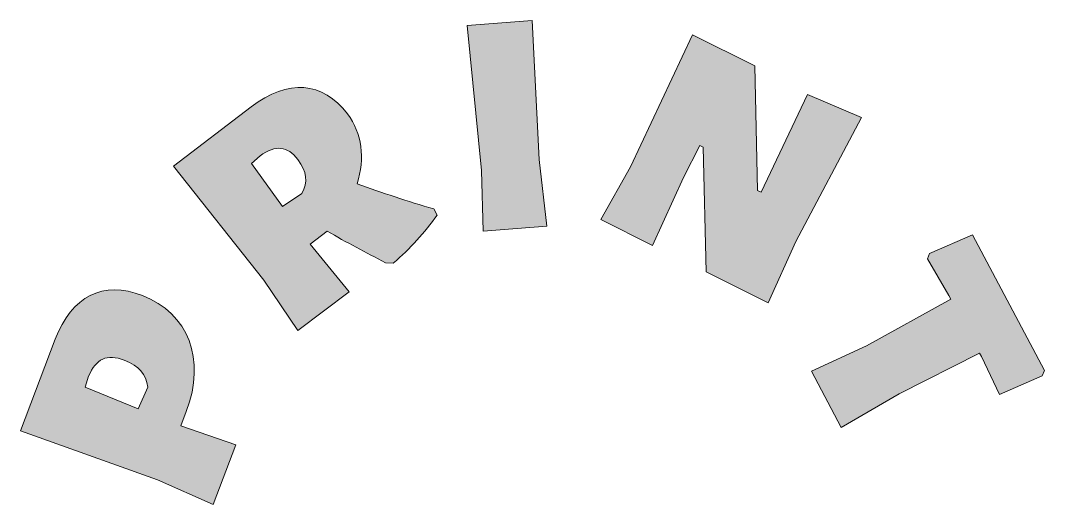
# Model space of a CAD drawing. Header units: inches. Extents: x 7.62 to 9.81, y -10.97 to -9.94.
import ezdxf

# ---------------------------------------------------------------- set-up
doc = ezdxf.new("R2010")
doc.units = ezdxf.units.IN
doc.header["$MEASUREMENT"] = 0
doc.layers.add('Layer 1', color=7, linetype='Continuous')

# ---------------------------------------------------------------- blocks, each defined once
blk = doc.blocks.new('block 2')
at = {"layer": 'Layer 1', "true_color": 0xffffff}
h = blk.add_hatch(color=7, dxfattribs=at)
h.dxf.hatch_style = 2
h.paths.add_polyline_path([(8.7454, -10.3765), (8.609, -10.3871), (8.6058, -10.2576), (8.5751, -9.948), (8.7135, -9.9373), (8.729, -10.2345)])
h = blk.add_hatch(color=7, dxfattribs=at)
h.dxf.hatch_style = 2
h.paths.add_polyline_path([(9.2179, -10.5402), (9.085, -10.4742), (9.0789, -10.2082), (9.0716, -10.2046), (9.037, -10.2725), (8.971, -10.4176), (8.8601, -10.3625), (8.9237, -10.2497), (9.056, -9.9681), (9.1889, -10.0341), (9.1951, -10.3001), (9.2024, -10.3038), (9.3014, -10.0953), (9.4169, -10.1443), (9.2769, -10.4092)])
h = blk.add_hatch(color=7, dxfattribs=at)
h.dxf.hatch_style = 2
edge = h.paths.add_edge_path()
edge.add_spline(control_points=[(8.5038, -10.3397), (8.5038, -10.3397), (8.5112, -10.3528), (8.5112, -10.3528), (8.4841, -10.3904), (8.4531, -10.425), (8.4173, -10.4555), (8.4173, -10.4555), (8.4004, -10.4546), (8.4004, -10.4546), (8.3592, -10.4329), (8.3171, -10.411), (8.2761, -10.3873), (8.2761, -10.3873), (8.2398, -10.4149), (8.2398, -10.4149), (8.2398, -10.4149), (8.3228, -10.5167), (8.3228, -10.5167), (8.3228, -10.5167), (8.2138, -10.5993), (8.2138, -10.5993), (8.2138, -10.5993), (8.1412, -10.492), (8.1412, -10.492), (8.1412, -10.492), (7.9481, -10.2482), (7.9481, -10.2482), (7.9481, -10.2482), (8.1142, -10.1216), (8.1142, -10.1216), (8.1929, -10.062), (8.2666, -10.0669), (8.3196, -10.1369), (8.3508, -10.1781), (8.3574, -10.232), (8.3402, -10.2859), (8.3934, -10.3054), (8.4482, -10.3237), (8.5038, -10.3397)], knot_values=[0, 0, 0, 0, 1, 1, 1, 2, 2, 2, 3, 3, 3, 4, 4, 4, 5, 5, 5, 6, 6, 6, 7, 7, 7, 8, 8, 8, 9, 9, 9, 10, 10, 10, 11, 11, 11, 12, 12, 12, 13, 13, 13, 13], degree=3, periodic=1)
edge = h.paths.add_edge_path()
edge.add_spline(control_points=[(8.1328, -10.2261), (8.1328, -10.2261), (8.1145, -10.2425), (8.1145, -10.2425), (8.1145, -10.2425), (8.1809, -10.3348), (8.1809, -10.3348), (8.1809, -10.3348), (8.2222, -10.307), (8.2222, -10.307), (8.2358, -10.2822), (8.233, -10.2604), (8.2133, -10.2343), (8.1911, -10.2051), (8.1671, -10.2027), (8.1328, -10.2261)], knot_values=[0, 0, 0, 0, 1, 1, 1, 2, 2, 2, 3, 3, 3, 4, 4, 4, 5, 5, 5, 5], degree=3, periodic=1)
h = blk.add_hatch(color=7, dxfattribs=at)
h.dxf.hatch_style = 2
h.paths.add_polyline_path([(9.7115, -10.7362), (9.673, -10.655), (9.6691, -10.6478), (9.4974, -10.735), (9.3737, -10.8068), (9.3099, -10.6866), (9.4273, -10.632), (9.6079, -10.5323), (9.6037, -10.5245), (9.5577, -10.4465), (9.5623, -10.4348), (9.6536, -10.3948), (9.8077, -10.6852), (9.8027, -10.6963)])
h = blk.add_hatch(color=7, dxfattribs=at)
h.dxf.hatch_style = 2
edge = h.paths.add_edge_path()
edge.add_spline(control_points=[(7.6957, -10.6181), (7.731, -10.5259), (7.7978, -10.4925), (7.8816, -10.5247), (7.9801, -10.5625), (8.0179, -10.6616), (7.9755, -10.7721), (7.9755, -10.7721), (7.9635, -10.8032), (7.9635, -10.8032), (7.9635, -10.8032), (8.0815, -10.8434), (8.0815, -10.8434), (8.0815, -10.8434), (8.0325, -10.9711), (8.0325, -10.9711), (8.0325, -10.9711), (7.9142, -10.9184), (7.9142, -10.9184), (7.9142, -10.9184), (7.6214, -10.8134), (7.6214, -10.8134), (7.6214, -10.8134), (7.6957, -10.6181), (7.6957, -10.6181)], knot_values=[0, 0, 0, 0, 1, 1, 1, 2, 2, 2, 3, 3, 3, 4, 4, 4, 5, 5, 5, 6, 6, 6, 7, 7, 7, 8, 8, 8, 8], degree=3, periodic=1)
edge = h.paths.add_edge_path()
edge.add_spline(control_points=[(7.8934, -10.7202), (7.8894, -10.6924), (7.8749, -10.6752), (7.8431, -10.663), (7.8057, -10.6486), (7.7832, -10.6597), (7.7667, -10.6971), (7.7667, -10.6971), (7.7598, -10.7207), (7.7598, -10.7207), (7.7598, -10.7207), (7.8725, -10.7669), (7.8725, -10.7669), (7.8725, -10.7669), (7.8934, -10.7202), (7.8934, -10.7202)], knot_values=[0, 0, 0, 0, 1, 1, 1, 2, 2, 2, 3, 3, 3, 4, 4, 4, 5, 5, 5, 5], degree=3, periodic=1)
at = {"layer": 'Layer 1', "lineweight": 0}
for points in [[(8.7454, -10.3765), (8.609, -10.3871), (8.6058, -10.2576), (8.5751, -9.948), (8.7135, -9.9373), (8.729, -10.2345), (8.7454, -10.3765)], [(9.2179, -10.5402), (9.085, -10.4742), (9.0789, -10.2082), (9.0716, -10.2046), (9.037, -10.2725), (8.971, -10.4176), (8.8601, -10.3625), (8.9237, -10.2497), (9.056, -9.9681), (9.1889, -10.0341), (9.1951, -10.3001), (9.2024, -10.3038), (9.3014, -10.0953), (9.4169, -10.1443), (9.2769, -10.4092), (9.2179, -10.5402)], [(9.7115, -10.7362), (9.673, -10.655), (9.6691, -10.6478), (9.4974, -10.735), (9.3737, -10.8068), (9.3099, -10.6866), (9.4273, -10.632), (9.6079, -10.5323), (9.6037, -10.5245), (9.5577, -10.4465), (9.5623, -10.4348), (9.6536, -10.3948), (9.8077, -10.6852), (9.8027, -10.6963), (9.7115, -10.7362)]]:
    blk.add_lwpolyline(points, dxfattribs=at)
for points, knots in [([(8.5038, -10.3397), (8.5038, -10.3397), (8.5112, -10.3528), (8.5112, -10.3528), (8.4841, -10.3904), (8.4531, -10.425), (8.4173, -10.4555), (8.4173, -10.4555), (8.4004, -10.4546), (8.4004, -10.4546), (8.3592, -10.4329), (8.3171, -10.411), (8.2761, -10.3873), (8.2761, -10.3873), (8.2398, -10.4149), (8.2398, -10.4149), (8.2398, -10.4149), (8.3228, -10.5167), (8.3228, -10.5167), (8.3228, -10.5167), (8.2138, -10.5993), (8.2138, -10.5993), (8.2138, -10.5993), (8.1412, -10.492), (8.1412, -10.492), (8.1412, -10.492), (7.9481, -10.2482), (7.9481, -10.2482), (7.9481, -10.2482), (8.1142, -10.1216), (8.1142, -10.1216), (8.1929, -10.062), (8.2666, -10.0669), (8.3196, -10.1369), (8.3508, -10.1781), (8.3574, -10.232), (8.3402, -10.2859), (8.3934, -10.3054), (8.4482, -10.3237), (8.5038, -10.3397)], [0, 0, 0, 0, 1, 1, 1, 2, 2, 2, 3, 3, 3, 4, 4, 4, 5, 5, 5, 6, 6, 6, 7, 7, 7, 8, 8, 8, 9, 9, 9, 10, 10, 10, 11, 11, 11, 12, 12, 12, 13, 13, 13, 13]), ([(8.1328, -10.2261), (8.1328, -10.2261), (8.1145, -10.2425), (8.1145, -10.2425), (8.1145, -10.2425), (8.1809, -10.3348), (8.1809, -10.3348), (8.1809, -10.3348), (8.2222, -10.307), (8.2222, -10.307), (8.2358, -10.2822), (8.233, -10.2604), (8.2133, -10.2343), (8.1911, -10.2051), (8.1671, -10.2027), (8.1328, -10.2261)], [0, 0, 0, 0, 1, 1, 1, 2, 2, 2, 3, 3, 3, 4, 4, 4, 5, 5, 5, 5]), ([(7.6957, -10.6181), (7.731, -10.5259), (7.7978, -10.4925), (7.8816, -10.5247), (7.9801, -10.5625), (8.0179, -10.6616), (7.9755, -10.7721), (7.9755, -10.7721), (7.9635, -10.8032), (7.9635, -10.8032), (7.9635, -10.8032), (8.0815, -10.8434), (8.0815, -10.8434), (8.0815, -10.8434), (8.0325, -10.9711), (8.0325, -10.9711), (8.0325, -10.9711), (7.9142, -10.9184), (7.9142, -10.9184), (7.9142, -10.9184), (7.6214, -10.8134), (7.6214, -10.8134), (7.6214, -10.8134), (7.6957, -10.6181), (7.6957, -10.6181)], [0, 0, 0, 0, 1, 1, 1, 2, 2, 2, 3, 3, 3, 4, 4, 4, 5, 5, 5, 6, 6, 6, 7, 7, 7, 8, 8, 8, 8]), ([(7.8934, -10.7202), (7.8894, -10.6924), (7.8749, -10.6752), (7.8431, -10.663), (7.8057, -10.6486), (7.7832, -10.6597), (7.7667, -10.6971), (7.7667, -10.6971), (7.7598, -10.7207), (7.7598, -10.7207), (7.7598, -10.7207), (7.8725, -10.7669), (7.8725, -10.7669), (7.8725, -10.7669), (7.8934, -10.7202), (7.8934, -10.7202)], [0, 0, 0, 0, 1, 1, 1, 2, 2, 2, 3, 3, 3, 4, 4, 4, 5, 5, 5, 5])]:
    blk.add_open_spline(points, degree=3, knots=knots, dxfattribs=at)

msp = doc.modelspace()

# ---------------------------------------------------------------- block references
at = {"layer": 'Layer 1'}
msp.add_blockref('block 2', (0, 0), dxfattribs=at)

doc.saveas('drawing.dxf')
